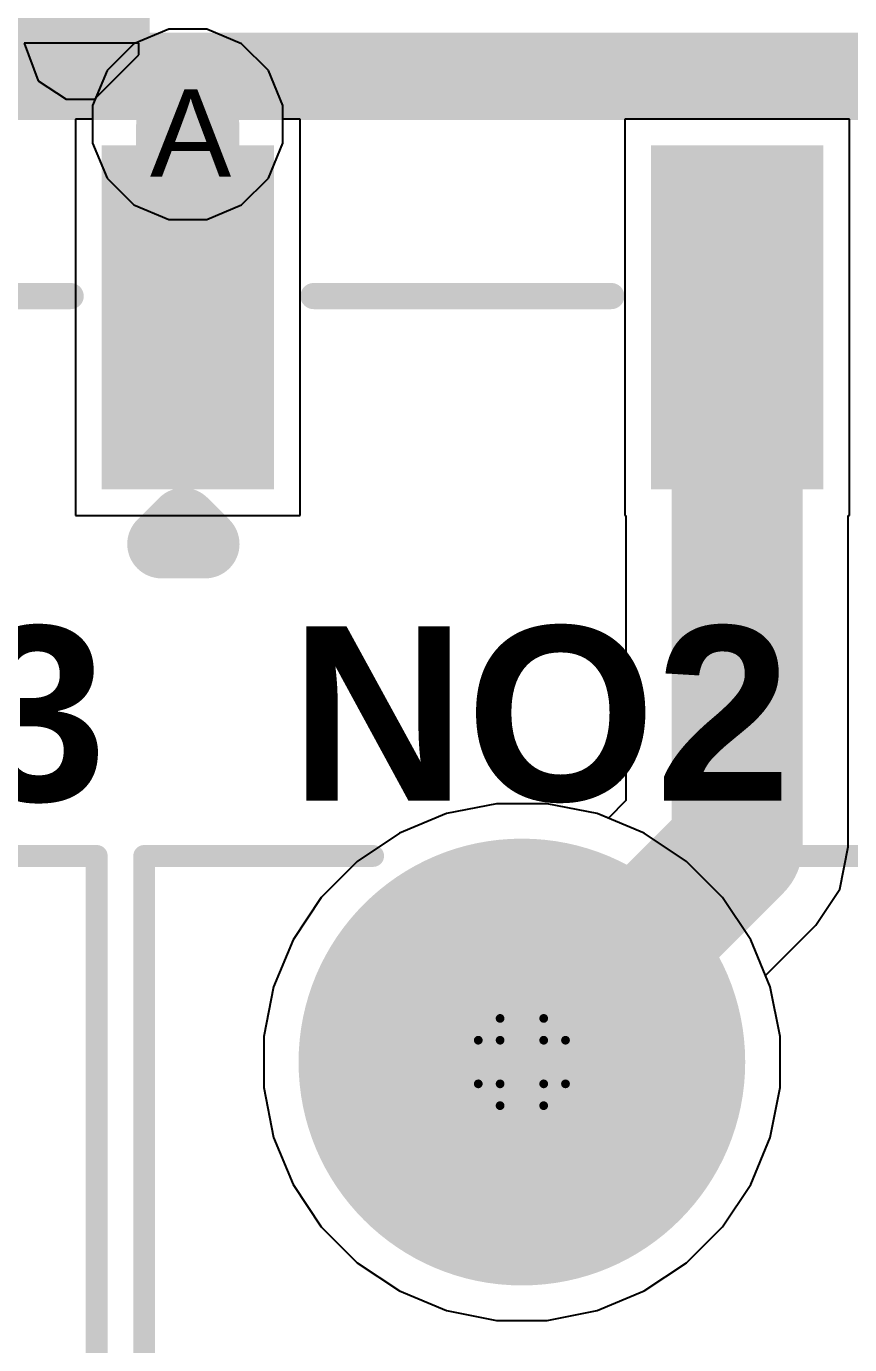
# Model space of a CAD drawing. Header units: inches. Extents: x 0 to 5271, y 0 to 5417.
# Drawn here: x 43.91 to 48.7, y 6.41 to 14.08 of the extents above; entities that cross this region are included whole.
import ezdxf

# ---------------------------------------------------------------- set-up
doc = ezdxf.new("R2010")
doc.units = ezdxf.units.IN
for name, color, linetype in [('Bottom Layer', 5, 'Continuous'), ('Bottom Solder', 6, 'Continuous'), ('Drill Drawing', 1, 'Continuous'), ('L2_GND1', 16, 'Continuous'), ('L3_SIG1', 76, 'Continuous'), ('L4_PWR', 90, 'Continuous'), ('L5_GND2', 156, 'Continuous'), ('L6_SIG2', 130, 'Continuous'), ('L7_GND3', 216, 'Continuous'), ('Multi-Layer', 9, 'Continuous'), ('Pad Holes', 156, 'Continuous'), ('Top Layer', 1, 'Continuous'), ('Top Overlay', 2, 'Continuous'), ('Top Paste', 8, 'Continuous'), ('Top Solder', 216, 'Continuous'), ('Via Holes', 16, 'Continuous')]:
    doc.layers.add(name, color=color, linetype=linetype)
doc.styles.add('Arial', font='', dxfattribs={"height": 0.2})
doc.styles.add('Arial_Bold', font='', dxfattribs={"height": 0.2})
doc.styles.get('Arial').set_extended_font_data('Arial')
doc.styles.get('Arial_Bold').set_extended_font_data('Arial', bold=True)

# ---------------------------------------------------------------- blocks, each defined once
blk = doc.blocks.new('G6K_2F_Y_TR_DC5_289')
at = {"layer": 'Top Layer'}
for points in [[(-4.4, 4.2), (-2.6, 4.2), (-2.6, 3.4), (-4.4, 3.4)], [(-4.4, 1), (-2.6, 1), (-2.6, 0.2), (-4.4, 0.2)]]:
    blk.add_hatch(color=1, dxfattribs=at).paths.add_polyline_path(points)
at = {"layer": 'Top Overlay'}
blk.add_hatch(color=2, dxfattribs=at).paths.add_polyline_path([(-1.905, 4.0845), (-0.5803, 4.0845), (-0.5803, 4.7527), (-1.905, 4.7527)])
at = {"layer": 'Top Paste'}
for points in [[(-4.4, 4.2), (-2.6, 4.2), (-2.6, 3.4), (-4.4, 3.4)], [(-4.4, 1), (-2.6, 1), (-2.6, 0.2), (-4.4, 0.2)]]:
    blk.add_hatch(color=8, dxfattribs=at).paths.add_polyline_path(points)
at = {"layer": 'Top Solder'}
for points in [[(-4.5016, 4.3016), (-2.4984, 4.3016), (-2.4984, 3.2984), (-4.5016, 3.2984)], [(-4.5016, 1.1016), (-2.4984, 1.1016), (-2.4984, 0.0984), (-4.5016, 0.0984)]]:
    blk.add_hatch(color=216, dxfattribs=at).paths.add_polyline_path(points)
at = {"layer": 'Top Overlay'}
for p, q in [((-1.905, 4.7537), (-2.1245, 4.6714)), ((-1.905, 4.0855), (-1.905, 4.7537)), ((-2.1245, 4.6714), (-2.2301, 4.5072)), ((-2.2301, 4.5072), (-2.2301, 4.3425)), ((-2.2301, 4.3425), (-1.9731, 4.0855)), ((-1.9731, 4.0855), (-1.905, 4.0855))]:
    blk.add_line(p, q, dxfattribs=at)
for points in [[(-3.377, 5.0762, 0.1524, 0.1524, 0), (-3.377, 4.482, 0.1524, 0.1524, 0)], [(-1.905, 4.0855, 0.127, 0.127, -1), (-1.905, 4.7537, 0.127, 0.127, 0)], [(-1.905, 4.7537, 0.127, 0.127, 0), (-0.5803, 4.7537, 0.127, 0.127, 0)], [(-4.8208, 3.9524, 0.4, 0.4, 0), (-4.8208, 3.6984, 0.4, 0.4, 0)], [(-4.8208, 3.9524, 0.4, 0.4, 0), (-4.6938, 3.8254, 0.4, 0.4, 0)], [(-1.905, 4.0855, 0.127, 0.127, 0), (-0.5803, 4.0855, 0.127, 0.127, 0)], [(-4.6938, 3.8254, 0.4, 0.4, 0), (-4.8208, 3.6984, 0.4, 0.4, 0)], [(-3.377, 3.0673, 0.1524, 0.1524, 0), (-3.377, 1.3327, 0.1524, 0.1524, 0)]]:
    blk.add_lwpolyline(points, format="xyseb", dxfattribs=at)
for points in [[(-1.9368, 4.7537, 0.0635, 0.0635, 1), (-1.8733, 4.7537, 0.0635, 0.0635, 1)], [(-1.9367, 4.7537, 0.0635, 0.0635, 1), (-1.8733, 4.7537, 0.0635, 0.0635, 1)], [(-3.4151, 4.482, 0.0762, 0.0762, 1), (-3.3389, 4.482, 0.0762, 0.0762, 1)], [(-4.9208, 3.9524, 0.2, 0.2, 1), (-4.7208, 3.9524, 0.2, 0.2, 1)], [(-4.9208, 3.9524, 0.2, 0.2, 1), (-4.7208, 3.9524, 0.2, 0.2, 1)], [(-1.9368, 4.0855, 0.0635, 0.0635, 1), (-1.8733, 4.0855, 0.0635, 0.0635, 1)], [(-1.9367, 4.0855, 0.0635, 0.0635, 1), (-1.8733, 4.0855, 0.0635, 0.0635, 1)], [(-4.7938, 3.8254, 0.2, 0.2, 1), (-4.5938, 3.8254, 0.2, 0.2, 1)], [(-4.7938, 3.8254, 0.2, 0.2, 1), (-4.5938, 3.8254, 0.2, 0.2, 1)], [(-4.9208, 3.6984, 0.2, 0.2, 1), (-4.7208, 3.6984, 0.2, 0.2, 1)], [(-4.9208, 3.6984, 0.2, 0.2, 1), (-4.7208, 3.6984, 0.2, 0.2, 1)], [(-3.4151, 3.0673, 0.0762, 0.0762, 1), (-3.3389, 3.0673, 0.0762, 0.0762, 1)], [(-3.4151, 1.3327, 0.0762, 0.0762, 1), (-3.3389, 1.3327, 0.0762, 0.0762, 1)]]:
    blk.add_lwpolyline(points, format="xyseb", close=True, dxfattribs=at)
blk = doc.blocks.new('DB2ERC_3_5_3P_GN_292')
at = {"layer": 'Bottom Layer'}
h = blk.add_hatch(color=5, dxfattribs=at)
edge = h.paths.add_edge_path()
edge.add_arc((-3.5, 0), 1.25, 0, 360)
at = {"layer": 'Bottom Solder'}
h = blk.add_hatch(color=6, dxfattribs=at)
edge = h.paths.add_edge_path()
edge.add_arc((-3.5, 0), 1.3008, 0, 360)
at = {"layer": 'L2_GND1'}
h = blk.add_hatch(color=16, dxfattribs=at)
edge = h.paths.add_edge_path()
edge.add_arc((-3.5, 0), 1.25, 0, 360)
at = {"layer": 'L3_SIG1'}
h = blk.add_hatch(color=76, dxfattribs=at)
edge = h.paths.add_edge_path()
edge.add_arc((-3.5, 0), 1.25, 0, 360)
at = {"layer": 'L4_PWR'}
h = blk.add_hatch(color=90, dxfattribs=at)
edge = h.paths.add_edge_path()
edge.add_arc((-3.5, 0), 1.25, 0, 360)
at = {"layer": 'L5_GND2'}
h = blk.add_hatch(color=156, dxfattribs=at)
edge = h.paths.add_edge_path()
edge.add_arc((-3.5, 0), 1.25, 0, 360)
at = {"layer": 'L6_SIG2'}
h = blk.add_hatch(color=130, dxfattribs=at)
edge = h.paths.add_edge_path()
edge.add_arc((-3.5, 0), 1.25, 0, 360)
at = {"layer": 'L7_GND3'}
h = blk.add_hatch(color=216, dxfattribs=at)
edge = h.paths.add_edge_path()
edge.add_arc((-3.5, 0), 1.25, 0, 360)
at = {"layer": 'Multi-Layer'}
h = blk.add_hatch(color=9, dxfattribs=at)
edge = h.paths.add_edge_path()
edge.add_arc((-3.5, 0), 1.25, 0, 360)
at = {"layer": 'Pad Holes'}
h = blk.add_hatch(color=7, dxfattribs=at)
edge = h.paths.add_edge_path()
edge.add_arc((-3.5, 0), 0.8, 0, 360)
at = {"layer": 'Top Layer'}
h = blk.add_hatch(color=1, dxfattribs=at)
edge = h.paths.add_edge_path()
edge.add_arc((-3.5, 0), 1.25, 0, 360)
at = {"layer": 'Top Solder'}
h = blk.add_hatch(color=216, dxfattribs=at)
edge = h.paths.add_edge_path()
edge.add_arc((-3.5, 0), 1.3008, 0, 360)
at = {"layer": 'Top Overlay'}
for points in [[(-5.7, -8.001, 0.127, 0.127, 0), (-5.7, 1.2, 0.127, 0.127, 0)], [(-5.7, 1.2, 0.127, 0.127, 0), (-4.3664, 1.2, 0.127, 0.127, 0)], [(-2.6336, 1.2, 0.127, 0.127, 0), (-0.8664, 1.2, 0.127, 0.127, 0)]]:
    blk.add_lwpolyline(points, format="xyseb", dxfattribs=at)
for points in [[(-5.7317, 1.2, 0.0635, 0.0635, 1), (-5.6682, 1.2, 0.0635, 0.0635, 1)], [(-5.7317, 1.2, 0.0635, 0.0635, 1), (-5.6682, 1.2, 0.0635, 0.0635, 1)], [(-4.3981, 1.2, 0.0635, 0.0635, 1), (-4.3346, 1.2, 0.0635, 0.0635, 1)], [(-2.6653, 1.2, 0.0635, 0.0635, 1), (-2.6018, 1.2, 0.0635, 0.0635, 1)]]:
    blk.add_lwpolyline(points, format="xyseb", close=True, dxfattribs=at)
blk = doc.blocks.new('DB2ERC_3_5_3P_GN_526')
at = {"layer": 'Top Overlay'}
for points in [[(4.3664, 1.2, 0.127, 0.127, 0), (5.7, 1.2, 0.127, 0.127, 0)], [(5.7, -8, 0.127, 0.127, 0), (5.7, 1.2, 0.127, 0.127, 0)]]:
    blk.add_lwpolyline(points, format="xyseb", dxfattribs=at)
blk.add_lwpolyline([(5.6683, 1.2, 0.0635, 0.0635, 1), (5.7318, 1.2, 0.0635, 0.0635, 1)], format="xyseb", close=True, dxfattribs=at)
blk.add_lwpolyline([(5.6683, 1.2, 0.0635, 0.0635, 1), (5.7318, 1.2, 0.0635, 0.0635, 1)], format="xyseb", close=True, dxfattribs=at)

msp = doc.modelspace()

# ---------------------------------------------------------------- hatches: boundary and pattern name
at = {"layer": 'Bottom Layer'}
h = msp.add_hatch(color=5, dxfattribs=at)
edge = h.paths.add_edge_path()
edge.add_arc((44.8483, 13.5117), 0.3, 0, 360)
at = {"layer": 'L2_GND1'}
h = msp.add_hatch(color=16, dxfattribs=at)
edge = h.paths.add_edge_path()
edge.add_arc((44.8483, 13.5117), 0.3, 0, 360)
at = {"layer": 'L3_SIG1'}
h = msp.add_hatch(color=76, dxfattribs=at)
edge = h.paths.add_edge_path()
edge.add_arc((44.8483, 13.5117), 0.3, 0, 360)
at = {"layer": 'L4_PWR'}
h = msp.add_hatch(color=90, dxfattribs=at)
edge = h.paths.add_edge_path()
edge.add_arc((44.8483, 13.5117), 0.3, 0, 360)
at = {"layer": 'L5_GND2'}
h = msp.add_hatch(color=156, dxfattribs=at)
edge = h.paths.add_edge_path()
edge.add_arc((44.8483, 13.5117), 0.3, 0, 360)
at = {"layer": 'L6_SIG2'}
h = msp.add_hatch(color=130, dxfattribs=at)
edge = h.paths.add_edge_path()
edge.add_arc((44.8483, 13.5117), 0.3, 0, 360)
at = {"layer": 'L7_GND3'}
h = msp.add_hatch(color=216, dxfattribs=at)
edge = h.paths.add_edge_path()
edge.add_arc((44.8483, 13.5117), 0.3, 0, 360)
at = {"layer": 'Top Layer'}
h = msp.add_hatch(color=1, dxfattribs=at)
edge = h.paths.add_edge_path()
edge.add_arc((44.8483, 13.5117), 0.3, 0, 360)
msp.add_hatch(color=1, dxfattribs=at).paths.add_polyline_path([(45.1483, 13.5117), (44.5473, 13.5117), (44.5473, 12.7341), (45.1483, 12.7341)])
at = {"layer": 'Via Holes'}
h = msp.add_hatch(color=7, dxfattribs=at)
edge = h.paths.add_edge_path()
edge.add_arc((44.8483, 13.5117), 0.15, 0, 360)

# ---------------------------------------------------------------- linework, layer by layer
at = {"layer": 'Bottom Layer'}
for p, q in [((44.7381, 14.0657), (44.5345, 13.9814)), ((44.9585, 14.0657), (44.7381, 14.0657)), ((45.1621, 13.9814), (44.9585, 14.0657)), ((44.5345, 13.9814), (44.3786, 13.8256)), ((45.3179, 13.8256), (45.1621, 13.9814)), ((44.3786, 13.8256), (44.2943, 13.6219)), ((45.4023, 13.6219), (45.3179, 13.8256)), ((44.2943, 13.6219), (44.2943, 13.4015)), ((45.4023, 13.4015), (45.4023, 13.6219)), ((44.2943, 13.4015), (44.3786, 13.1979)), ((45.3179, 13.1979), (45.4023, 13.4015)), ((44.3786, 13.1979), (44.5345, 13.0421)), ((45.1621, 13.0421), (45.3179, 13.1979)), ((44.5345, 13.0421), (44.7381, 12.9577)), ((44.9585, 12.9577), (45.1621, 13.0421)), ((44.7381, 12.9577), (44.9585, 12.9577)), ((46.6463, 9.5558), (46.3558, 9.498)), ((46.9426, 9.5558), (46.6463, 9.5558)), ((47.2332, 9.498), (46.9426, 9.5558)), ((46.3558, 9.498), (46.0821, 9.3846)), ((47.5069, 9.3846), (47.2332, 9.498)), ((46.0821, 9.3846), (45.8357, 9.22)), ((47.7532, 9.22), (47.5069, 9.3846)), ((45.8357, 9.22), (45.6262, 9.0105)), ((47.9627, 9.0105), (47.7532, 9.22)), ((45.6262, 9.0105), (45.4616, 8.7642)), ((48.1273, 8.7642), (47.9627, 9.0105)), ((45.4616, 8.7642), (45.3483, 8.4905)), ((48.2407, 8.4905), (48.1273, 8.7642)), ((45.3483, 8.4905), (45.2905, 8.1999)), ((48.2985, 8.1999), (48.2407, 8.4905)), ((45.2905, 8.1999), (45.2905, 7.9037)), ((48.2985, 7.9037), (48.2985, 8.1999)), ((45.2905, 7.9037), (45.3483, 7.6131)), ((48.2407, 7.6131), (48.2985, 7.9037)), ((45.3483, 7.6131), (45.4616, 7.3394)), ((48.1273, 7.3394), (48.2407, 7.6131)), ((45.4616, 7.3394), (45.6262, 7.0931)), ((47.9627, 7.0931), (48.1273, 7.3394)), ((45.6262, 7.0931), (45.8357, 6.8836)), ((47.7532, 6.8836), (47.9627, 7.0931)), ((45.8357, 6.8836), (46.0821, 6.719)), ((47.5069, 6.719), (47.7532, 6.8836)), ((46.0821, 6.719), (46.3558, 6.6056)), ((47.2332, 6.6056), (47.5069, 6.719)), ((46.3558, 6.6056), (46.6463, 6.5478)), ((46.9426, 6.5478), (47.2332, 6.6056)), ((46.6463, 6.5478), (46.9426, 6.5478))]:
    msp.add_line(p, q, dxfattribs=at)
at = {"layer": 'Drill Drawing'}
for points in [[(46.6675, 8.1788, 0.0508, 0.0508, 0), (46.6675, 8.3058, 0.0508, 0.0508, 0)], [(46.6675, 8.3058, 0.0508, 0.0508, 0), (46.9215, 8.3058, 0.0508, 0.0508, 0)], [(46.9215, 8.1788, 0.0508, 0.0508, 0), (46.9215, 8.3058, 0.0508, 0.0508, 0)], [(46.5405, 7.9248, 0.0508, 0.0508, 0), (46.5405, 8.1788, 0.0508, 0.0508, 0)], [(46.5405, 8.1788, 0.0508, 0.0508, 0), (46.6675, 8.1788, 0.0508, 0.0508, 0)], [(46.9215, 8.1788, 0.0508, 0.0508, 0), (47.0485, 8.1788, 0.0508, 0.0508, 0)], [(47.0485, 7.9248, 0.0508, 0.0508, 0), (47.0485, 8.1788, 0.0508, 0.0508, 0)], [(46.5405, 7.9248, 0.0508, 0.0508, 0), (46.6675, 7.9248, 0.0508, 0.0508, 0)], [(46.6675, 7.7978, 0.0508, 0.0508, 0), (46.6675, 7.9248, 0.0508, 0.0508, 0)], [(46.9215, 7.9248, 0.0508, 0.0508, 0), (47.0485, 7.9248, 0.0508, 0.0508, 0)], [(46.9215, 7.7978, 0.0508, 0.0508, 0), (46.9215, 7.9248, 0.0508, 0.0508, 0)], [(46.6675, 7.7978, 0.0508, 0.0508, 0), (46.9215, 7.7978, 0.0508, 0.0508, 0)]]:
    msp.add_lwpolyline(points, format="xyseb", dxfattribs=at)
for points in [[(46.6548, 8.3058, 0.0254, 0.0254, 1), (46.6802, 8.3058, 0.0254, 0.0254, 1)], [(46.6548, 8.3058, 0.0254, 0.0254, 1), (46.6802, 8.3058, 0.0254, 0.0254, 1)], [(46.9088, 8.3058, 0.0254, 0.0254, 1), (46.9342, 8.3058, 0.0254, 0.0254, 1)], [(46.9088, 8.3058, 0.0254, 0.0254, 1), (46.9342, 8.3058, 0.0254, 0.0254, 1)], [(46.5278, 8.1788, 0.0254, 0.0254, 1), (46.5532, 8.1788, 0.0254, 0.0254, 1)], [(46.5278, 8.1788, 0.0254, 0.0254, 1), (46.5532, 8.1788, 0.0254, 0.0254, 1)], [(46.6548, 8.1788, 0.0254, 0.0254, 1), (46.6802, 8.1788, 0.0254, 0.0254, 1)], [(46.6548, 8.1788, 0.0254, 0.0254, 1), (46.6802, 8.1788, 0.0254, 0.0254, 1)], [(46.9088, 8.1788, 0.0254, 0.0254, 1), (46.9342, 8.1788, 0.0254, 0.0254, 1)], [(46.9088, 8.1788, 0.0254, 0.0254, 1), (46.9342, 8.1788, 0.0254, 0.0254, 1)], [(47.0358, 8.1788, 0.0254, 0.0254, 1), (47.0612, 8.1788, 0.0254, 0.0254, 1)], [(47.0358, 8.1788, 0.0254, 0.0254, 1), (47.0612, 8.1788, 0.0254, 0.0254, 1)], [(46.5278, 7.9248, 0.0254, 0.0254, 1), (46.5532, 7.9248, 0.0254, 0.0254, 1)], [(46.5278, 7.9248, 0.0254, 0.0254, 1), (46.5532, 7.9248, 0.0254, 0.0254, 1)], [(46.6548, 7.9248, 0.0254, 0.0254, 1), (46.6802, 7.9248, 0.0254, 0.0254, 1)], [(46.6548, 7.9248, 0.0254, 0.0254, 1), (46.6802, 7.9248, 0.0254, 0.0254, 1)], [(46.9088, 7.9248, 0.0254, 0.0254, 1), (46.9342, 7.9248, 0.0254, 0.0254, 1)], [(46.9088, 7.9248, 0.0254, 0.0254, 1), (46.9342, 7.9248, 0.0254, 0.0254, 1)], [(47.0358, 7.9248, 0.0254, 0.0254, 1), (47.0612, 7.9248, 0.0254, 0.0254, 1)], [(47.0358, 7.9248, 0.0254, 0.0254, 1), (47.0612, 7.9248, 0.0254, 0.0254, 1)], [(46.6548, 7.7978, 0.0254, 0.0254, 1), (46.6802, 7.7978, 0.0254, 0.0254, 1)], [(46.6548, 7.7978, 0.0254, 0.0254, 1), (46.6802, 7.7978, 0.0254, 0.0254, 1)], [(46.9088, 7.7978, 0.0254, 0.0254, 1), (46.9342, 7.7978, 0.0254, 0.0254, 1)], [(46.9088, 7.7978, 0.0254, 0.0254, 1), (46.9342, 7.7978, 0.0254, 0.0254, 1)]]:
    msp.add_lwpolyline(points, format="xyseb", close=True, dxfattribs=at)
at = {"layer": 'L2_GND1'}
for p, q in [((44.7381, 14.0657), (44.5345, 13.9814)), ((44.9585, 14.0657), (44.7381, 14.0657)), ((45.1621, 13.9814), (44.9585, 14.0657)), ((44.5345, 13.9814), (44.3786, 13.8256)), ((45.3179, 13.8256), (45.1621, 13.9814)), ((44.3786, 13.8256), (44.2943, 13.6219)), ((45.4023, 13.6219), (45.3179, 13.8256)), ((44.2943, 13.6219), (44.2943, 13.4015)), ((45.4023, 13.4015), (45.4023, 13.6219)), ((44.2943, 13.4015), (44.3786, 13.1979)), ((45.3179, 13.1979), (45.4023, 13.4015)), ((44.3786, 13.1979), (44.5345, 13.0421)), ((45.1621, 13.0421), (45.3179, 13.1979)), ((44.5345, 13.0421), (44.7381, 12.9577)), ((44.9585, 12.9577), (45.1621, 13.0421)), ((44.7381, 12.9577), (44.9585, 12.9577)), ((46.6463, 9.5558), (46.3558, 9.498)), ((46.9426, 9.5558), (46.6463, 9.5558)), ((47.2332, 9.498), (46.9426, 9.5558)), ((46.3558, 9.498), (46.0821, 9.3846)), ((47.5069, 9.3846), (47.2332, 9.498)), ((46.0821, 9.3846), (45.8357, 9.22)), ((47.7532, 9.22), (47.5069, 9.3846)), ((45.8357, 9.22), (45.6262, 9.0105)), ((47.9627, 9.0105), (47.7532, 9.22)), ((45.6262, 9.0105), (45.4616, 8.7642)), ((48.1273, 8.7642), (47.9627, 9.0105)), ((45.4616, 8.7642), (45.3483, 8.4905)), ((48.2407, 8.4905), (48.1273, 8.7642)), ((45.3483, 8.4905), (45.2905, 8.1999)), ((48.2985, 8.1999), (48.2407, 8.4905)), ((45.2905, 8.1999), (45.2905, 7.9037)), ((48.2985, 7.9037), (48.2985, 8.1999)), ((45.2905, 7.9037), (45.3483, 7.6131)), ((48.2407, 7.6131), (48.2985, 7.9037)), ((45.3483, 7.6131), (45.4616, 7.3394)), ((48.1273, 7.3394), (48.2407, 7.6131)), ((45.4616, 7.3394), (45.6262, 7.0931)), ((47.9627, 7.0931), (48.1273, 7.3394)), ((45.6262, 7.0931), (45.8357, 6.8836)), ((47.7532, 6.8836), (47.9627, 7.0931)), ((45.8357, 6.8836), (46.0821, 6.719)), ((47.5069, 6.719), (47.7532, 6.8836)), ((46.0821, 6.719), (46.3558, 6.6056)), ((47.2332, 6.6056), (47.5069, 6.719)), ((46.3558, 6.6056), (46.6463, 6.5478)), ((46.9426, 6.5478), (47.2332, 6.6056)), ((46.6463, 6.5478), (46.9426, 6.5478))]:
    msp.add_line(p, q, dxfattribs=at)
at = {"layer": 'L3_SIG1'}
for p, q in [((44.7381, 14.0657), (44.5345, 13.9814)), ((44.9585, 14.0657), (44.7381, 14.0657)), ((45.1621, 13.9814), (44.9585, 14.0657)), ((44.5345, 13.9814), (44.3786, 13.8256)), ((45.3179, 13.8256), (45.1621, 13.9814)), ((44.3786, 13.8256), (44.2943, 13.6219)), ((45.4023, 13.6219), (45.3179, 13.8256)), ((44.2943, 13.6219), (44.2943, 13.4015)), ((45.4023, 13.4015), (45.4023, 13.6219)), ((44.2943, 13.4015), (44.3786, 13.1979)), ((45.3179, 13.1979), (45.4023, 13.4015)), ((44.3786, 13.1979), (44.5345, 13.0421)), ((45.1621, 13.0421), (45.3179, 13.1979)), ((44.5345, 13.0421), (44.7381, 12.9577)), ((44.9585, 12.9577), (45.1621, 13.0421)), ((44.7381, 12.9577), (44.9585, 12.9577)), ((46.6463, 9.5558), (46.3558, 9.498)), ((46.9426, 9.5558), (46.6463, 9.5558)), ((47.2332, 9.498), (46.9426, 9.5558)), ((46.3558, 9.498), (46.0821, 9.3846)), ((47.5069, 9.3846), (47.2332, 9.498)), ((46.0821, 9.3846), (45.8357, 9.22)), ((47.7532, 9.22), (47.5069, 9.3846)), ((45.8357, 9.22), (45.6262, 9.0105)), ((47.9627, 9.0105), (47.7532, 9.22)), ((45.6262, 9.0105), (45.4616, 8.7642)), ((48.1273, 8.7642), (47.9627, 9.0105)), ((45.4616, 8.7642), (45.3483, 8.4905)), ((48.2407, 8.4905), (48.1273, 8.7642)), ((45.3483, 8.4905), (45.2905, 8.1999)), ((48.2985, 8.1999), (48.2407, 8.4905)), ((45.2905, 8.1999), (45.2905, 7.9037)), ((48.2985, 7.9037), (48.2985, 8.1999)), ((45.2905, 7.9037), (45.3483, 7.6131)), ((48.2407, 7.6131), (48.2985, 7.9037)), ((45.3483, 7.6131), (45.4616, 7.3394)), ((48.1273, 7.3394), (48.2407, 7.6131)), ((45.4616, 7.3394), (45.6262, 7.0931)), ((47.9627, 7.0931), (48.1273, 7.3394)), ((45.6262, 7.0931), (45.8357, 6.8836)), ((47.7532, 6.8836), (47.9627, 7.0931)), ((45.8357, 6.8836), (46.0821, 6.719)), ((47.5069, 6.719), (47.7532, 6.8836)), ((46.0821, 6.719), (46.3558, 6.6056)), ((47.2332, 6.6056), (47.5069, 6.719)), ((46.3558, 6.6056), (46.6463, 6.5478)), ((46.9426, 6.5478), (47.2332, 6.6056)), ((46.6463, 6.5478), (46.9426, 6.5478))]:
    msp.add_line(p, q, dxfattribs=at)
at = {"layer": 'L4_PWR'}
for p, q in [((46.6463, 9.5558), (46.3558, 9.498)), ((46.9426, 9.5558), (46.6463, 9.5558)), ((47.2332, 9.498), (46.9426, 9.5558)), ((46.3558, 9.498), (46.0821, 9.3846)), ((47.5069, 9.3846), (47.2332, 9.498)), ((46.0821, 9.3846), (45.8357, 9.22)), ((47.7532, 9.22), (47.5069, 9.3846)), ((45.8357, 9.22), (45.6262, 9.0105)), ((47.9627, 9.0105), (47.7532, 9.22)), ((45.6262, 9.0105), (45.4616, 8.7642)), ((48.1273, 8.7642), (47.9627, 9.0105)), ((45.4616, 8.7642), (45.3483, 8.4905)), ((48.2407, 8.4905), (48.1273, 8.7642)), ((45.3483, 8.4905), (45.2905, 8.1999)), ((48.2985, 8.1999), (48.2407, 8.4905)), ((45.2905, 8.1999), (45.2905, 7.9037)), ((48.2985, 7.9037), (48.2985, 8.1999)), ((45.2905, 7.9037), (45.3483, 7.6131)), ((48.2407, 7.6131), (48.2985, 7.9037)), ((45.3483, 7.6131), (45.4616, 7.3394)), ((48.1273, 7.3394), (48.2407, 7.6131)), ((45.4616, 7.3394), (45.6262, 7.0931)), ((47.9627, 7.0931), (48.1273, 7.3394)), ((45.6262, 7.0931), (45.8357, 6.8836)), ((47.7532, 6.8836), (47.9627, 7.0931)), ((45.8357, 6.8836), (46.0821, 6.719)), ((47.5069, 6.719), (47.7532, 6.8836)), ((46.0821, 6.719), (46.3558, 6.6056)), ((47.2332, 6.6056), (47.5069, 6.719)), ((46.3558, 6.6056), (46.6463, 6.5478)), ((46.9426, 6.5478), (47.2332, 6.6056)), ((46.6463, 6.5478), (46.9426, 6.5478))]:
    msp.add_line(p, q, dxfattribs=at)
for points in [[(33.172, 13.7911, 0.508, 0.508, 0), (44.8483, 13.7911, 0.508, 0.508, 0)], [(44.8483, 13.7911, 0.508, 0.508, 0), (56.5247, 13.7911, 0.508, 0.508, 0)]]:
    msp.add_lwpolyline(points, format="xyseb", dxfattribs=at)
msp.add_lwpolyline([(44.7213, 13.7911, 0.254, 0.254, 1), (44.9753, 13.7911, 0.254, 0.254, 1)], format="xyseb", close=True, dxfattribs=at)
msp.add_lwpolyline([(44.7213, 13.7911, 0.254, 0.254, 1), (44.9753, 13.7911, 0.254, 0.254, 1)], format="xyseb", close=True, dxfattribs=at)
at = {"layer": 'L5_GND2'}
for p, q in [((44.7381, 14.0657), (44.5345, 13.9814)), ((44.9585, 14.0657), (44.7381, 14.0657)), ((45.1621, 13.9814), (44.9585, 14.0657)), ((44.5345, 13.9814), (44.3786, 13.8256)), ((45.3179, 13.8256), (45.1621, 13.9814)), ((44.3786, 13.8256), (44.2943, 13.6219)), ((45.4023, 13.6219), (45.3179, 13.8256)), ((44.2943, 13.6219), (44.2943, 13.4015)), ((45.4023, 13.4015), (45.4023, 13.6219)), ((44.2943, 13.4015), (44.3786, 13.1979)), ((45.3179, 13.1979), (45.4023, 13.4015)), ((44.3786, 13.1979), (44.5345, 13.0421)), ((45.1621, 13.0421), (45.3179, 13.1979)), ((44.5345, 13.0421), (44.7381, 12.9577)), ((44.9585, 12.9577), (45.1621, 13.0421)), ((44.7381, 12.9577), (44.9585, 12.9577)), ((46.6463, 9.5558), (46.3558, 9.498)), ((46.9426, 9.5558), (46.6463, 9.5558)), ((47.2332, 9.498), (46.9426, 9.5558)), ((46.3558, 9.498), (46.0821, 9.3846)), ((47.5069, 9.3846), (47.2332, 9.498)), ((46.0821, 9.3846), (45.8357, 9.22)), ((47.7532, 9.22), (47.5069, 9.3846)), ((45.8357, 9.22), (45.6262, 9.0105)), ((47.9627, 9.0105), (47.7532, 9.22)), ((45.6262, 9.0105), (45.4616, 8.7642)), ((48.1273, 8.7642), (47.9627, 9.0105)), ((45.4616, 8.7642), (45.3483, 8.4905)), ((48.2407, 8.4905), (48.1273, 8.7642)), ((45.3483, 8.4905), (45.2905, 8.1999)), ((48.2985, 8.1999), (48.2407, 8.4905)), ((45.2905, 8.1999), (45.2905, 7.9037)), ((48.2985, 7.9037), (48.2985, 8.1999)), ((45.2905, 7.9037), (45.3483, 7.6131)), ((48.2407, 7.6131), (48.2985, 7.9037)), ((45.3483, 7.6131), (45.4616, 7.3394)), ((48.1273, 7.3394), (48.2407, 7.6131)), ((45.4616, 7.3394), (45.6262, 7.0931)), ((47.9627, 7.0931), (48.1273, 7.3394)), ((45.6262, 7.0931), (45.8357, 6.8836)), ((47.7532, 6.8836), (47.9627, 7.0931)), ((45.8357, 6.8836), (46.0821, 6.719)), ((47.5069, 6.719), (47.7532, 6.8836)), ((46.0821, 6.719), (46.3558, 6.6056)), ((47.2332, 6.6056), (47.5069, 6.719)), ((46.3558, 6.6056), (46.6463, 6.5478)), ((46.9426, 6.5478), (47.2332, 6.6056)), ((46.6463, 6.5478), (46.9426, 6.5478))]:
    msp.add_line(p, q, dxfattribs=at)
at = {"layer": 'L6_SIG2'}
for p, q in [((44.7381, 14.0657), (44.5345, 13.9814)), ((44.9585, 14.0657), (44.7381, 14.0657)), ((45.1621, 13.9814), (44.9585, 14.0657)), ((44.5345, 13.9814), (44.3786, 13.8256)), ((45.3179, 13.8256), (45.1621, 13.9814)), ((44.3786, 13.8256), (44.2943, 13.6219)), ((45.4023, 13.6219), (45.3179, 13.8256)), ((44.2943, 13.6219), (44.2943, 13.4015)), ((45.4023, 13.4015), (45.4023, 13.6219)), ((44.2943, 13.4015), (44.3786, 13.1979)), ((45.3179, 13.1979), (45.4023, 13.4015)), ((44.3786, 13.1979), (44.5345, 13.0421)), ((45.1621, 13.0421), (45.3179, 13.1979)), ((44.5345, 13.0421), (44.7381, 12.9577)), ((44.9585, 12.9577), (45.1621, 13.0421)), ((44.7381, 12.9577), (44.9585, 12.9577)), ((46.6463, 9.5558), (46.3558, 9.498)), ((46.9426, 9.5558), (46.6463, 9.5558)), ((47.2332, 9.498), (46.9426, 9.5558)), ((46.3558, 9.498), (46.0821, 9.3846)), ((47.5069, 9.3846), (47.2332, 9.498)), ((46.0821, 9.3846), (45.8357, 9.22)), ((47.7532, 9.22), (47.5069, 9.3846)), ((45.8357, 9.22), (45.6262, 9.0105)), ((47.9627, 9.0105), (47.7532, 9.22)), ((45.6262, 9.0105), (45.4616, 8.7642)), ((48.1273, 8.7642), (47.9627, 9.0105)), ((45.4616, 8.7642), (45.3483, 8.4905)), ((48.2407, 8.4905), (48.1273, 8.7642)), ((45.3483, 8.4905), (45.2905, 8.1999)), ((48.2985, 8.1999), (48.2407, 8.4905)), ((45.2905, 8.1999), (45.2905, 7.9037)), ((48.2985, 7.9037), (48.2985, 8.1999)), ((45.2905, 7.9037), (45.3483, 7.6131)), ((48.2407, 7.6131), (48.2985, 7.9037)), ((45.3483, 7.6131), (45.4616, 7.3394)), ((48.1273, 7.3394), (48.2407, 7.6131)), ((45.4616, 7.3394), (45.6262, 7.0931)), ((47.9627, 7.0931), (48.1273, 7.3394)), ((45.6262, 7.0931), (45.8357, 6.8836)), ((47.7532, 6.8836), (47.9627, 7.0931)), ((45.8357, 6.8836), (46.0821, 6.719)), ((47.5069, 6.719), (47.7532, 6.8836)), ((46.0821, 6.719), (46.3558, 6.6056)), ((47.2332, 6.6056), (47.5069, 6.719)), ((46.3558, 6.6056), (46.6463, 6.5478)), ((46.9426, 6.5478), (47.2332, 6.6056)), ((46.6463, 6.5478), (46.9426, 6.5478))]:
    msp.add_line(p, q, dxfattribs=at)
at = {"layer": 'L7_GND3'}
for p, q in [((44.7381, 14.0657), (44.5345, 13.9814)), ((44.9585, 14.0657), (44.7381, 14.0657)), ((45.1621, 13.9814), (44.9585, 14.0657)), ((44.5345, 13.9814), (44.3786, 13.8256)), ((45.3179, 13.8256), (45.1621, 13.9814)), ((44.3786, 13.8256), (44.2943, 13.6219)), ((45.4023, 13.6219), (45.3179, 13.8256)), ((44.2943, 13.6219), (44.2943, 13.4015)), ((45.4023, 13.4015), (45.4023, 13.6219)), ((44.2943, 13.4015), (44.3786, 13.1979)), ((45.3179, 13.1979), (45.4023, 13.4015)), ((44.3786, 13.1979), (44.5345, 13.0421)), ((45.1621, 13.0421), (45.3179, 13.1979)), ((44.5345, 13.0421), (44.7381, 12.9577)), ((44.9585, 12.9577), (45.1621, 13.0421)), ((44.7381, 12.9577), (44.9585, 12.9577)), ((46.6463, 9.5558), (46.3558, 9.498)), ((46.9426, 9.5558), (46.6463, 9.5558)), ((47.2332, 9.498), (46.9426, 9.5558)), ((46.3558, 9.498), (46.0821, 9.3846)), ((47.5069, 9.3846), (47.2332, 9.498)), ((46.0821, 9.3846), (45.8357, 9.22)), ((47.7532, 9.22), (47.5069, 9.3846)), ((45.8357, 9.22), (45.6262, 9.0105)), ((47.9627, 9.0105), (47.7532, 9.22)), ((45.6262, 9.0105), (45.4616, 8.7642)), ((48.1273, 8.7642), (47.9627, 9.0105)), ((45.4616, 8.7642), (45.3483, 8.4905)), ((48.2407, 8.4905), (48.1273, 8.7642)), ((45.3483, 8.4905), (45.2905, 8.1999)), ((48.2985, 8.1999), (48.2407, 8.4905)), ((45.2905, 8.1999), (45.2905, 7.9037)), ((48.2985, 7.9037), (48.2985, 8.1999)), ((45.2905, 7.9037), (45.3483, 7.6131)), ((48.2407, 7.6131), (48.2985, 7.9037)), ((45.3483, 7.6131), (45.4616, 7.3394)), ((48.1273, 7.3394), (48.2407, 7.6131)), ((45.4616, 7.3394), (45.6262, 7.0931)), ((47.9627, 7.0931), (48.1273, 7.3394)), ((45.6262, 7.0931), (45.8357, 6.8836)), ((47.7532, 6.8836), (47.9627, 7.0931)), ((45.8357, 6.8836), (46.0821, 6.719)), ((47.5069, 6.719), (47.7532, 6.8836)), ((46.0821, 6.719), (46.3558, 6.6056)), ((47.2332, 6.6056), (47.5069, 6.719)), ((46.3558, 6.6056), (46.6463, 6.5478)), ((46.9426, 6.5478), (47.2332, 6.6056)), ((46.6463, 6.5478), (46.9426, 6.5478))]:
    msp.add_line(p, q, dxfattribs=at)
at = {"layer": 'Top Layer'}
for p, q in [((44.7381, 14.0657), (44.5345, 13.9814)), ((44.9585, 14.0657), (44.7381, 14.0657)), ((45.1621, 13.9814), (44.9585, 14.0657)), ((44.5345, 13.9814), (44.3786, 13.8256)), ((45.3179, 13.8256), (45.1621, 13.9814)), ((44.3786, 13.8256), (44.2943, 13.6219)), ((45.4023, 13.6219), (45.3179, 13.8256)), ((44.2943, 13.6219), (44.2943, 13.5427)), ((45.4023, 13.5427), (45.4023, 13.6219)), ((44.2943, 13.5427), (44.1942, 13.5427)), ((44.1942, 13.5427), (44.1942, 11.2347)), ((45.5022, 13.5427), (45.4023, 13.5427)), ((45.5022, 11.2347), (45.5022, 13.5427)), ((48.7023, 13.5427), (47.3943, 13.5427)), ((47.3943, 13.5427), (47.3943, 11.2347)), ((48.7023, 11.2347), (48.7023, 13.5427)), ((44.1942, 11.2347), (45.5022, 11.2347)), ((47.3943, 11.2347), (47.4008, 11.2347)), ((47.4008, 11.2347), (47.4008, 9.5738)), ((48.6957, 9.3056), (48.6957, 11.2347)), ((48.6957, 11.2347), (48.7023, 11.2347)), ((46.6463, 9.5558), (46.3558, 9.498)), ((46.9426, 9.5558), (46.6463, 9.5558)), ((47.2332, 9.498), (46.9426, 9.5558)), ((47.4008, 9.5738), (47.2981, 9.4711)), ((46.3558, 9.498), (46.0821, 9.3846)), ((47.2981, 9.4711), (47.2332, 9.498)), ((46.0821, 9.3846), (45.8357, 9.22)), ((48.6464, 9.0578), (48.6957, 9.3056)), ((45.8357, 9.22), (45.6262, 9.0105)), ((48.5061, 8.8478), (48.6464, 9.0578)), ((45.6262, 9.0105), (45.4616, 8.7642)), ((48.2138, 8.5555), (48.5061, 8.8478)), ((45.4616, 8.7642), (45.3483, 8.4905)), ((48.2407, 8.4905), (48.2138, 8.5555)), ((45.3483, 8.4905), (45.2905, 8.1999)), ((48.2985, 8.1999), (48.2407, 8.4905)), ((45.2905, 8.1999), (45.2905, 7.9037)), ((48.2985, 7.9037), (48.2985, 8.1999)), ((45.2905, 7.9037), (45.3483, 7.6131)), ((48.2407, 7.6131), (48.2985, 7.9037)), ((45.3483, 7.6131), (45.4616, 7.3394)), ((48.1273, 7.3394), (48.2407, 7.6131)), ((45.4616, 7.3394), (45.6262, 7.0931)), ((47.9627, 7.0931), (48.1273, 7.3394)), ((45.6262, 7.0931), (45.8357, 6.8836)), ((47.7532, 6.8836), (47.9627, 7.0931)), ((45.8357, 6.8836), (46.0821, 6.719)), ((47.5069, 6.719), (47.7532, 6.8836)), ((46.0821, 6.719), (46.3558, 6.6056)), ((47.2332, 6.6056), (47.5069, 6.719)), ((46.3558, 6.6056), (46.6463, 6.5478)), ((46.9426, 6.5478), (47.2332, 6.6056)), ((46.6463, 6.5478), (46.9426, 6.5478))]:
    msp.add_line(p, q, dxfattribs=at)
for points in [[(48.0483, 9.3056, 0.762, 0.762, 0), (48.0483, 12.6681, 0.762, 0.762, 0)], [(46.7945, 8.0518, 0.762, 0.762, 0), (48.0483, 9.3056, 0.762, 0.762, 0)]]:
    msp.add_lwpolyline(points, format="xyseb", dxfattribs=at)
for points in [[(47.8578, 12.6681, 0.381, 0.381, 1), (48.2388, 12.6681, 0.381, 0.381, 1)], [(47.8578, 9.3056, 0.381, 0.381, 1), (48.2388, 9.3056, 0.381, 0.381, 1)], [(47.8578, 9.3056, 0.381, 0.381, 1), (48.2388, 9.3056, 0.381, 0.381, 1)], [(46.604, 8.0518, 0.381, 0.381, 1), (46.985, 8.0518, 0.381, 0.381, 1)]]:
    msp.add_lwpolyline(points, format="xyseb", close=True, dxfattribs=at)

# ---------------------------------------------------------------- block references
at = {"rotation": 90}
msp.add_blockref('G6K_2F_Y_TR_DC5_289', (48.6482, 15.8887), dxfattribs=at)
for name, p in [('DB2ERC_3_5_3P_GN_526', (38.6181, 8.0518)), ('DB2ERC_3_5_3P_GN_292', (50.2945, 8.0518))]:
    msp.add_blockref(name, p)

# ---------------------------------------------------------------- texts
at = {"layer": 'Drill Drawing', "style": 'Arial'}
msp.add_text('A', height=0.508, dxfattribs=at).set_placement((44.6282, 13.207))
at = {"layer": 'Top Overlay', "style": 'Arial_Bold'}
for s, p in [('COM3', (40.2764, 9.5731)), ('NO2', (45.4444, 9.5731))]:
    msp.add_text(s, height=1.016, rotation=360, dxfattribs=at).set_placement(p)

doc.saveas('drawing.dxf')
